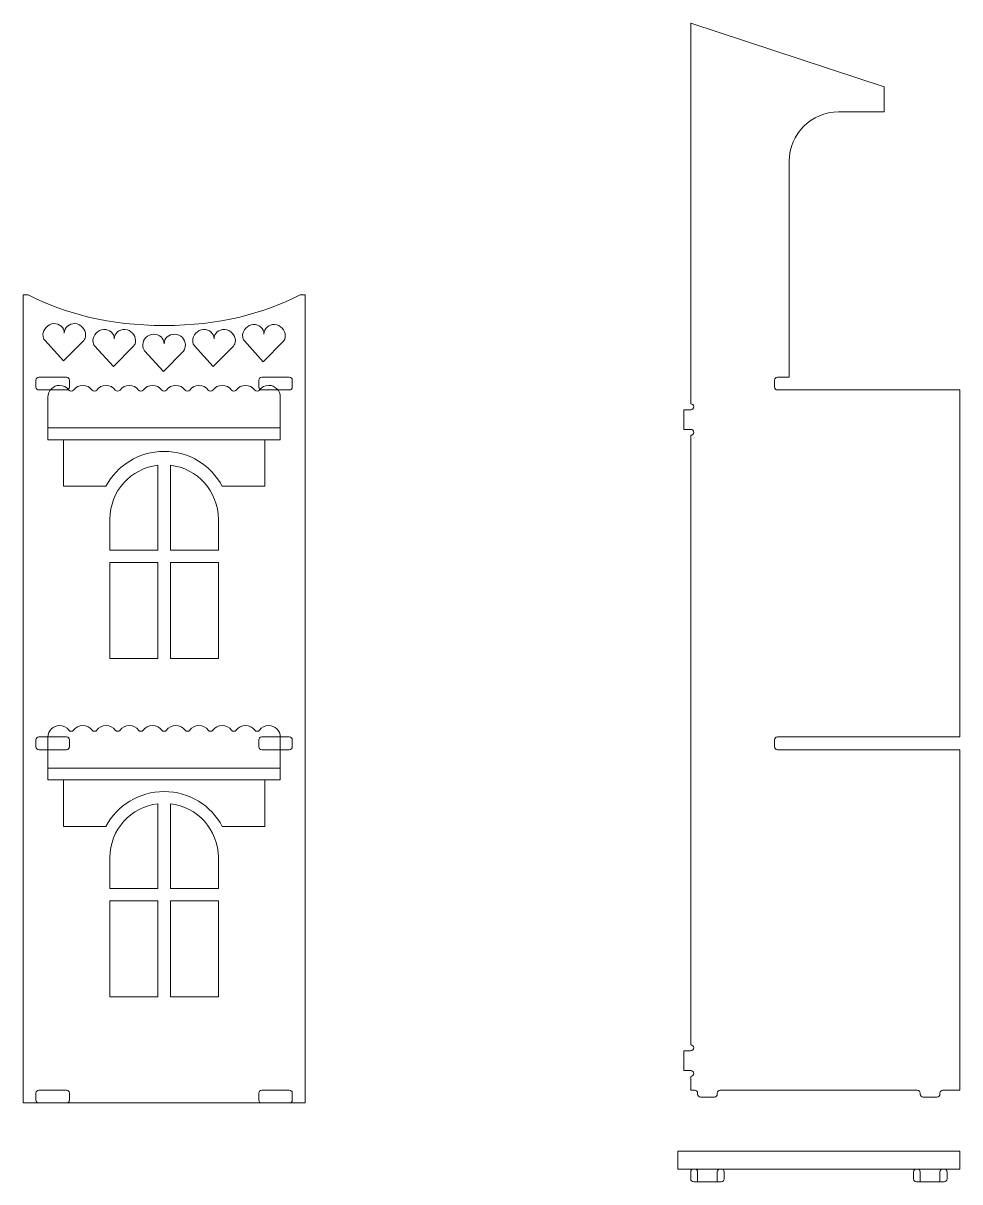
# Model space of a CAD drawing. Header units: millimetres. Extents: x -1744 to 2824, y -3870 to 2862.
# Drawn here: x -139 to 812, y -294 to 882 of the extents above; entities that cross this region are included whole.
import ezdxf

# ---------------------------------------------------------------- set-up
doc = ezdxf.new("R2010")
doc.units = ezdxf.units.MM
doc.header["$MEASUREMENT"] = 0
doc.layers.add('layer 1', color=7, linetype='Continuous')

msp = doc.modelspace()

# ---------------------------------------------------------------- linework, layer by layer
at = {"layer": 'layer 1', "color": 253, "lineweight": 20}
for points in [[(-113.51, 458.9023), (122.2044, 458.9023), (122.2044, 470.9023), (-113.51, 470.9023), (-113.51, 458.9023)], [(-113.51, 113.7597), (122.2044, 113.7597), (122.2044, 125.7597), (-113.51, 125.7597), (-113.51, 113.7597)]]:
    msp.add_lwpolyline(points, close=True, dxfattribs=at)
for points, knots in [([(538.5276, 881.6879), (538.5276, 881.6879), (734.8707, 816.9593), (734.8707, 816.9593), (734.8707, 816.9593), (734.8707, 816.9593), (734.8707, 791.6878), (734.8707, 791.6878), (734.8707, 791.6878), (734.8707, 791.6878), (688.5276, 791.6878), (688.5276, 791.6878), (688.5276, 791.6878), (660.9886, 791.6878), (638.5276, 769.2268), (638.5276, 741.6878), (638.5276, 741.6878), (638.5276, 741.6878), (638.5276, 522.4736), (638.5276, 522.4736), (638.5276, 522.4736), (638.5276, 522.4736), (626.5276, 522.4736), (626.5276, 522.4736), (626.5276, 522.4736), (624.8753, 522.4736), (623.5276, 521.1259), (623.5276, 519.4736), (623.5276, 519.4736), (623.5276, 519.4736), (623.5276, 512.4736), (623.5276, 512.4736), (623.5276, 512.4736), (623.5276, 510.8213), (624.8753, 509.4736), (626.5276, 509.4736), (626.5276, 509.4736), (626.5276, 509.4736), (811.5276, 509.4736), (811.5276, 509.4736), (811.5276, 509.4736), (811.5276, 509.4736), (811.5276, 157.4736), (811.5276, 157.4736), (811.5276, 157.4736), (811.5276, 157.4736), (626.5276, 157.4736), (626.5276, 157.4736), (626.5276, 157.4736), (624.8753, 157.4736), (623.5276, 156.1259), (623.5276, 154.4736), (623.5276, 154.4736), (623.5276, 154.4736), (623.5276, 147.4736), (623.5276, 147.4736), (623.5276, 147.4736), (623.5276, 145.8213), (624.8753, 144.4736), (626.5276, 144.4736), (626.5276, 144.4736), (626.5276, 144.4736), (811.5276, 144.4736), (811.5276, 144.4736), (811.5276, 144.4736), (811.5276, 144.4736), (811.5276, -201.0265), (811.5276, -201.0265), (811.5276, -201.0265), (811.5276, -201.0265), (794.3479, -201.0265), (794.3479, -201.0265), (794.3479, -201.0265), (792.6958, -201.0265), (791.3479, -202.3744), (791.3479, -204.0265), (791.3479, -204.0265), (791.3479, -204.0265), (791.3479, -205.0265), (791.3479, -205.0265), (791.3479, -205.0265), (791.3479, -206.6787), (790.0001, -208.0265), (788.3479, -208.0265), (788.3479, -208.0265), (788.3479, -208.0265), (774.3479, -208.0265), (774.3479, -208.0265), (774.3479, -208.0265), (772.6957, -208.0265), (771.3479, -206.6788), (771.3479, -205.0265), (771.3479, -205.0265), (771.3479, -205.0265), (771.3479, -204.0265), (771.3479, -204.0265), (771.3479, -204.0265), (771.3479, -202.3742), (770.0001, -201.0265), (768.3479, -201.0265), (768.3479, -201.0265), (768.3479, -201.0265), (568.5277, -201.0265), (568.5277, -201.0265), (568.5277, -201.0265), (566.8757, -201.0265), (565.5277, -202.3744), (565.5277, -204.0265), (565.5277, -204.0265), (565.5277, -204.0265), (565.5277, -205.0265), (565.5277, -205.0265), (565.5277, -205.0265), (565.5277, -206.6786), (564.1797, -208.0265), (562.5277, -208.0265), (562.5277, -208.0265), (562.5277, -208.0265), (548.5277, -208.0265), (548.5277, -208.0265), (548.5277, -208.0265), (546.8757, -208.0265), (545.5277, -206.6787), (545.5277, -205.0265), (545.5277, -205.0265), (545.5277, -205.0265), (545.5277, -204.0265), (545.5277, -204.0265), (545.5277, -204.0265), (545.5277, -202.3743), (544.1796, -201.0265), (542.5277, -201.0265), (542.5277, -201.0265), (542.5277, -201.0265), (538.5276, -201.0265), (538.5276, -201.0265), (538.5276, -201.0265), (538.5276, -201.0265), (538.5276, -187.0265), (538.5276, -187.0265), (538.5276, -187.0265), (540.1845, -187.0265), (541.5276, -185.6834), (541.5276, -184.0265), (541.5276, -184.0265), (541.5276, -182.3696), (540.1845, -181.0265), (538.5276, -181.0265), (538.5276, -181.0265), (538.5276, -181.0265), (531.5276, -181.0265), (531.5276, -181.0265), (531.5276, -181.0265), (531.5276, -181.0265), (531.5276, -161.0265), (531.5276, -161.0265), (531.5276, -161.0265), (531.5276, -161.0265), (538.5276, -161.0265), (538.5276, -161.0265), (538.5276, -161.0265), (540.1845, -161.0265), (541.5276, -159.6834), (541.5276, -158.0265), (541.5276, -158.0265), (541.5276, -156.3696), (540.1845, -155.0265), (538.5276, -155.0265), (538.5276, -155.0265), (538.5276, -155.0265), (538.5276, 463.4735), (538.5276, 463.4735), (538.5276, 463.4735), (540.1845, 463.4735), (541.5276, 464.8166), (541.5276, 466.4735), (541.5276, 466.4735), (541.5276, 468.1304), (540.1845, 469.4735), (538.5276, 469.4735), (538.5276, 469.4735), (538.5276, 469.4735), (531.5276, 469.4735), (531.5276, 469.4735), (531.5276, 469.4735), (531.5276, 469.4735), (531.5276, 489.4735), (531.5276, 489.4735), (531.5276, 489.4735), (531.5276, 489.4735), (538.5276, 489.4735), (538.5276, 489.4735), (538.5276, 489.4735), (540.1845, 489.4735), (541.5276, 490.8166), (541.5276, 492.4735), (541.5276, 492.4735), (541.5276, 494.1304), (540.1845, 495.4735), (538.5276, 495.4735), (538.5276, 495.4735), (538.5276, 495.4735), (538.5276, 881.6879), (538.5276, 881.6879)], [0, 0, 0, 0, 0.019230769, 0.019230769, 0.019230769, 0.019230769, 0.038461538, 0.038461538, 0.038461538, 0.038461538, 0.057692308, 0.057692308, 0.057692308, 0.057692308, 0.076923077, 0.076923077, 0.076923077, 0.076923077, 0.096153846, 0.096153846, 0.096153846, 0.096153846, 0.115384615, 0.115384615, 0.115384615, 0.115384615, 0.134615385, 0.134615385, 0.134615385, 0.134615385, 0.153846154, 0.153846154, 0.153846154, 0.153846154, 0.173076923, 0.173076923, 0.173076923, 0.173076923, 0.192307692, 0.192307692, 0.192307692, 0.192307692, 0.211538462, 0.211538462, 0.211538462, 0.211538462, 0.230769231, 0.230769231, 0.230769231, 0.230769231, 0.25, 0.25, 0.25, 0.25, 0.269230769, 0.269230769, 0.269230769, 0.269230769, 0.288461538, 0.288461538, 0.288461538, 0.288461538, 0.307692308, 0.307692308, 0.307692308, 0.307692308, 0.326923077, 0.326923077, 0.326923077, 0.326923077, 0.346153846, 0.346153846, 0.346153846, 0.346153846, 0.365384615, 0.365384615, 0.365384615, 0.365384615, 0.384615385, 0.384615385, 0.384615385, 0.384615385, 0.403846154, 0.403846154, 0.403846154, 0.403846154, 0.423076923, 0.423076923, 0.423076923, 0.423076923, 0.442307692, 0.442307692, 0.442307692, 0.442307692, 0.461538462, 0.461538462, 0.461538462, 0.461538462, 0.480769231, 0.480769231, 0.480769231, 0.480769231, 0.5, 0.5, 0.5, 0.5, 0.519230769, 0.519230769, 0.519230769, 0.519230769, 0.538461538, 0.538461538, 0.538461538, 0.538461538, 0.557692308, 0.557692308, 0.557692308, 0.557692308, 0.576923077, 0.576923077, 0.576923077, 0.576923077, 0.596153846, 0.596153846, 0.596153846, 0.596153846, 0.615384615, 0.615384615, 0.615384615, 0.615384615, 0.634615385, 0.634615385, 0.634615385, 0.634615385, 0.653846154, 0.653846154, 0.653846154, 0.653846154, 0.673076923, 0.673076923, 0.673076923, 0.673076923, 0.692307692, 0.692307692, 0.692307692, 0.692307692, 0.711538462, 0.711538462, 0.711538462, 0.711538462, 0.730769231, 0.730769231, 0.730769231, 0.730769231, 0.75, 0.75, 0.75, 0.75, 0.769230769, 0.769230769, 0.769230769, 0.769230769, 0.788461538, 0.788461538, 0.788461538, 0.788461538, 0.807692308, 0.807692308, 0.807692308, 0.807692308, 0.826923077, 0.826923077, 0.826923077, 0.826923077, 0.846153846, 0.846153846, 0.846153846, 0.846153846, 0.865384615, 0.865384615, 0.865384615, 0.865384615, 0.884615385, 0.884615385, 0.884615385, 0.884615385, 0.903846154, 0.903846154, 0.903846154, 0.903846154, 0.923076923, 0.923076923, 0.923076923, 0.923076923, 0.942307692, 0.942307692, 0.942307692, 0.942307692, 0.961538462, 0.961538462, 0.961538462, 0.961538462, 1, 1, 1, 1]), ([(-138.6528, 605.9736), (-138.6528, 605.9736), (-133.6528, 605.9736), (-133.6528, 605.9736), (-133.6528, 605.9736), (-94.4234, 586.643), (-52.214, 574.8984), (4.3471, 574.8984), (4.3471, 574.8984), (60.9082, 574.8984), (103.1177, 586.643), (142.3471, 605.9736), (142.3471, 605.9736), (142.3471, 605.9736), (147.3471, 605.9736), (147.3471, 605.9736), (147.3471, 605.9736), (147.3471, 605.9736), (147.3472, -214.0265), (147.3472, -214.0265), (147.3472, -214.0265), (147.3472, -214.0265), (-138.6528, -214.0265), (-138.6528, -214.0265), (-138.6528, -214.0265), (-138.6528, -214.0265), (-138.6528, 605.9736), (-138.6528, 605.9736)], [0, 0, 0, 0, 0.125, 0.125, 0.125, 0.125, 0.25, 0.25, 0.25, 0.25, 0.375, 0.375, 0.375, 0.375, 0.5, 0.5, 0.5, 0.5, 0.625, 0.625, 0.625, 0.625, 0.75, 0.75, 0.75, 0.75, 1, 1, 1, 1]), ([(-107.7462, 576.7869), (-101.7743, 576.7869), (-96.9329, 573.0269), (-96.9329, 567.055), (-96.9329, 567.055), (-96.9329, 573.0269), (-92.0917, 576.7869), (-86.1197, 576.7869), (-86.1197, 576.7869), (-80.1477, 576.7869), (-75.3064, 570.0998), (-75.3064, 565.9736), (-75.3064, 565.9736), (-75.3064, 561.8474), (-76.0131, 561.5777), (-77.2185, 559.8335), (-77.2185, 559.8335), (-77.2185, 559.8335), (-97.6959, 538.9861), (-97.6959, 538.9861), (-97.6959, 538.9861), (-97.6959, 538.9861), (-116.8068, 560.0708), (-116.8068, 560.0708), (-116.8068, 560.0708), (-117.9149, 561.7681), (-118.5594, 561.8986), (-118.5594, 565.9736), (-118.5594, 565.9736), (-118.5594, 570.0486), (-113.7181, 576.7869), (-107.7462, 576.7869)], [0, 0, 0, 0, 0.111111111, 0.111111111, 0.111111111, 0.111111111, 0.222222222, 0.222222222, 0.222222222, 0.222222222, 0.333333333, 0.333333333, 0.333333333, 0.333333333, 0.444444444, 0.444444444, 0.444444444, 0.444444444, 0.555555556, 0.555555556, 0.555555556, 0.555555556, 0.666666667, 0.666666667, 0.666666667, 0.666666667, 0.777777778, 0.777777778, 0.777777778, 0.777777778, 1, 1, 1, 1]), ([(-57.1062, 570.9736), (-51.1343, 570.9736), (-46.2929, 567.2136), (-46.2929, 561.2417), (-46.2929, 561.2417), (-46.2929, 567.2136), (-41.4517, 570.9736), (-35.4797, 570.9736), (-35.4797, 570.9736), (-29.5077, 570.9736), (-24.6664, 564.2865), (-24.6664, 560.1603), (-24.6664, 560.1603), (-24.6664, 556.0341), (-25.3731, 555.7644), (-26.5785, 554.0202), (-26.5785, 554.0202), (-26.5785, 554.0202), (-47.0559, 533.1728), (-47.0559, 533.1728), (-47.0559, 533.1728), (-47.0559, 533.1728), (-66.1668, 554.2575), (-66.1668, 554.2575), (-66.1668, 554.2575), (-67.2749, 555.9548), (-67.9194, 556.0853), (-67.9194, 560.1603), (-67.9194, 560.1603), (-67.9194, 564.2353), (-63.0781, 570.9736), (-57.1062, 570.9736)], [0, 0, 0, 0, 0.111111111, 0.111111111, 0.111111111, 0.111111111, 0.222222222, 0.222222222, 0.222222222, 0.222222222, 0.333333333, 0.333333333, 0.333333333, 0.333333333, 0.444444444, 0.444444444, 0.444444444, 0.444444444, 0.555555556, 0.555555556, 0.555555556, 0.555555556, 0.666666667, 0.666666667, 0.666666667, 0.666666667, 0.777777778, 0.777777778, 0.777777778, 0.777777778, 1, 1, 1, 1]), ([(-6.4661, 565.9736), (-0.4941, 565.9736), (4.3472, 562.2136), (4.3472, 556.2417), (4.3472, 556.2417), (4.3472, 562.2136), (9.1884, 565.9736), (15.1604, 565.9736), (15.1604, 565.9736), (21.1324, 565.9736), (25.9737, 561.1322), (25.9737, 555.1603), (25.9737, 555.1603), (25.9737, 552.8797), (25.267, 550.7644), (24.0616, 549.0202), (24.0616, 549.0202), (24.0616, 549.0202), (3.5842, 528.1728), (3.5842, 528.1728), (3.5842, 528.1728), (3.5842, 528.1728), (-15.5267, 549.2575), (-15.5267, 549.2575), (-15.5267, 549.2575), (-16.6348, 550.9548), (-17.2793, 552.9821), (-17.2793, 555.1603), (-17.2793, 555.1603), (-17.2793, 561.1322), (-12.438, 565.9736), (-6.4661, 565.9736)], [0, 0, 0, 0, 0.111111111, 0.111111111, 0.111111111, 0.111111111, 0.222222222, 0.222222222, 0.222222222, 0.222222222, 0.333333333, 0.333333333, 0.333333333, 0.333333333, 0.444444444, 0.444444444, 0.444444444, 0.444444444, 0.555555556, 0.555555556, 0.555555556, 0.555555556, 0.666666667, 0.666666667, 0.666666667, 0.666666667, 0.777777778, 0.777777778, 0.777777778, 0.777777778, 1, 1, 1, 1]), ([(44.174, 570.9736), (50.1459, 570.9736), (54.9873, 567.2136), (54.9873, 561.2417), (54.9873, 561.2417), (54.9873, 567.2136), (59.8285, 570.9736), (65.8005, 570.9736), (65.8005, 570.9736), (71.7725, 570.9736), (76.6138, 564.2865), (76.6138, 560.1603), (76.6138, 560.1603), (76.6138, 556.0341), (75.9071, 555.7644), (74.7017, 554.0202), (74.7017, 554.0202), (74.7017, 554.0202), (54.2243, 533.1728), (54.2243, 533.1728), (54.2243, 533.1728), (54.2243, 533.1728), (35.1134, 554.2575), (35.1134, 554.2575), (35.1134, 554.2575), (34.0053, 555.9548), (33.3608, 556.0853), (33.3608, 560.1603), (33.3608, 560.1603), (33.3608, 564.2353), (38.2021, 570.9736), (44.174, 570.9736)], [0, 0, 0, 0, 0.111111111, 0.111111111, 0.111111111, 0.111111111, 0.222222222, 0.222222222, 0.222222222, 0.222222222, 0.333333333, 0.333333333, 0.333333333, 0.333333333, 0.444444444, 0.444444444, 0.444444444, 0.444444444, 0.555555556, 0.555555556, 0.555555556, 0.555555556, 0.666666667, 0.666666667, 0.666666667, 0.666666667, 0.777777778, 0.777777778, 0.777777778, 0.777777778, 1, 1, 1, 1]), ([(94.814, 575.9736), (100.7859, 575.9736), (105.6273, 572.2136), (105.6273, 566.2417), (105.6273, 566.2417), (105.6273, 572.2136), (110.4685, 575.9736), (116.4405, 575.9736), (116.4405, 575.9736), (122.4125, 575.9736), (127.2538, 569.2865), (127.2538, 565.1603), (127.2538, 565.1603), (127.2538, 561.0341), (126.5471, 560.7644), (125.3417, 559.0202), (125.3417, 559.0202), (125.3417, 559.0202), (104.8643, 538.1728), (104.8643, 538.1728), (104.8643, 538.1728), (104.8643, 538.1728), (85.7534, 559.2575), (85.7534, 559.2575), (85.7534, 559.2575), (84.6453, 560.9548), (84.0008, 561.0853), (84.0008, 565.1603), (84.0008, 565.1603), (84.0008, 569.2353), (88.8421, 575.9736), (94.814, 575.9736)], [0, 0, 0, 0, 0.111111111, 0.111111111, 0.111111111, 0.111111111, 0.222222222, 0.222222222, 0.222222222, 0.222222222, 0.333333333, 0.333333333, 0.333333333, 0.333333333, 0.444444444, 0.444444444, 0.444444444, 0.444444444, 0.555555556, 0.555555556, 0.555555556, 0.555555556, 0.666666667, 0.666666667, 0.666666667, 0.666666667, 0.777777778, 0.777777778, 0.777777778, 0.777777778, 1, 1, 1, 1]), ([(122.2044, 502.3307), (122.2044, 502.3307), (122.2044, 470.9023), (122.2044, 470.9023), (122.2044, 470.9023), (122.2044, 470.9023), (-113.51, 470.9023), (-113.51, 470.9023), (-113.51, 470.9023), (-113.51, 470.9023), (-113.51, 502.3307), (-113.51, 502.3307), (-113.51, 502.3307), (-113.51, 508.8397), (-108.2333, 514.1162), (-101.7243, 514.1162), (-101.7243, 514.1162), (-97.8884, 514.1162), (-94.4806, 512.2838), (-92.3285, 509.4466), (-92.3285, 509.4466), (-91.7425, 508.6741), (-90.9081, 508.2595), (-89.9385, 508.2595), (-89.9385, 508.2595), (-88.9688, 508.2595), (-88.1345, 508.6741), (-87.5485, 509.4466), (-87.5485, 509.4466), (-85.3965, 512.2838), (-81.9887, 514.1162), (-78.153, 514.1162), (-78.153, 514.1162), (-74.3171, 514.1162), (-70.9093, 512.2838), (-68.7571, 509.4466), (-68.7571, 509.4466), (-68.1711, 508.6741), (-67.3368, 508.2595), (-66.3671, 508.2595), (-66.3671, 508.2595), (-65.3974, 508.2595), (-64.5633, 508.6741), (-63.9773, 509.4466), (-63.9773, 509.4466), (-61.825, 512.2838), (-58.4172, 514.1162), (-54.5814, 514.1162), (-54.5814, 514.1162), (-50.7455, 514.1162), (-47.3377, 512.2839), (-45.1857, 509.4467), (-45.1857, 509.4467), (-44.5997, 508.6742), (-43.7652, 508.2595), (-42.7957, 508.2595), (-42.7957, 508.2595), (-41.8259, 508.2595), (-40.9917, 508.6741), (-40.4057, 509.4466), (-40.4057, 509.4466), (-38.2535, 512.2838), (-34.8457, 514.1162), (-31.01, 514.1162), (-31.01, 514.1162), (-27.1743, 514.1162), (-23.7665, 512.2838), (-21.6142, 509.4466), (-21.6142, 509.4466), (-21.0282, 508.6741), (-20.194, 508.2595), (-19.2242, 508.2595), (-19.2242, 508.2595), (-18.2547, 508.2595), (-17.4202, 508.6741), (-16.8343, 509.4466), (-16.8343, 509.4466), (-14.682, 512.2838), (-11.2742, 514.1162), (-7.4385, 514.1162), (-7.4385, 514.1162), (-3.6028, 514.1162), (-0.195, 512.2838), (1.9572, 509.4466), (1.9572, 509.4466), (2.5432, 508.6741), (3.3775, 508.2595), (4.347, 508.2595), (4.347, 508.2595), (5.3168, 508.2595), (6.151, 508.6741), (6.7372, 509.4466), (6.7372, 509.4466), (8.8893, 512.2838), (12.2971, 514.1162), (16.1329, 514.1162), (16.1329, 514.1162), (19.9688, 514.1162), (23.3766, 512.2838), (25.5286, 509.4466), (25.5286, 509.4466), (26.1146, 508.6741), (26.9491, 508.2595), (27.9186, 508.2595), (27.9186, 508.2595), (28.8884, 508.2595), (29.7226, 508.6741), (30.3086, 509.4466), (30.3086, 509.4466), (32.4608, 512.2838), (35.8686, 514.1162), (39.7043, 514.1162), (39.7043, 514.1162), (43.54, 514.1162), (46.9478, 512.2838), (49.1001, 509.4466), (49.1001, 509.4466), (49.6861, 508.6741), (50.5203, 508.2595), (51.4901, 508.2595), (51.4901, 508.2595), (52.4598, 508.2595), (53.2941, 508.6741), (53.88, 509.4466), (53.88, 509.4466), (56.0323, 512.2838), (59.4401, 514.1162), (63.2758, 514.1162), (63.2758, 514.1162), (67.1116, 514.1162), (70.5194, 512.2839), (72.6715, 509.4467), (72.6715, 509.4467), (73.2575, 508.6742), (74.0918, 508.2595), (75.0615, 508.2595), (75.0615, 508.2595), (76.0311, 508.2597), (76.8653, 508.6741), (77.4515, 509.4466), (77.4515, 509.4466), (79.6035, 512.2838), (83.0113, 514.1162), (86.8474, 514.1162), (86.8474, 514.1162), (90.6831, 514.1162), (94.0909, 512.2838), (96.2429, 509.4466), (96.2429, 509.4466), (96.8291, 508.6741), (97.6633, 508.2595), (98.6329, 508.2595), (98.6329, 508.2595), (99.6026, 508.2595), (100.4369, 508.6741), (101.0229, 509.4466), (101.0229, 509.4466), (103.1751, 512.2838), (106.5829, 514.1162), (110.4186, 514.1162), (110.4186, 514.1162), (116.9277, 514.1162), (122.2044, 508.8397), (122.2044, 502.3307)], [0, 0, 0, 0, 0.023809524, 0.023809524, 0.023809524, 0.023809524, 0.047619048, 0.047619048, 0.047619048, 0.047619048, 0.071428571, 0.071428571, 0.071428571, 0.071428571, 0.095238095, 0.095238095, 0.095238095, 0.095238095, 0.119047619, 0.119047619, 0.119047619, 0.119047619, 0.142857143, 0.142857143, 0.142857143, 0.142857143, 0.166666667, 0.166666667, 0.166666667, 0.166666667, 0.19047619, 0.19047619, 0.19047619, 0.19047619, 0.214285714, 0.214285714, 0.214285714, 0.214285714, 0.238095238, 0.238095238, 0.238095238, 0.238095238, 0.261904762, 0.261904762, 0.261904762, 0.261904762, 0.285714286, 0.285714286, 0.285714286, 0.285714286, 0.30952381, 0.30952381, 0.30952381, 0.30952381, 0.333333333, 0.333333333, 0.333333333, 0.333333333, 0.357142857, 0.357142857, 0.357142857, 0.357142857, 0.380952381, 0.380952381, 0.380952381, 0.380952381, 0.404761905, 0.404761905, 0.404761905, 0.404761905, 0.428571429, 0.428571429, 0.428571429, 0.428571429, 0.452380952, 0.452380952, 0.452380952, 0.452380952, 0.476190476, 0.476190476, 0.476190476, 0.476190476, 0.5, 0.5, 0.5, 0.5, 0.523809524, 0.523809524, 0.523809524, 0.523809524, 0.547619048, 0.547619048, 0.547619048, 0.547619048, 0.571428571, 0.571428571, 0.571428571, 0.571428571, 0.595238095, 0.595238095, 0.595238095, 0.595238095, 0.619047619, 0.619047619, 0.619047619, 0.619047619, 0.642857143, 0.642857143, 0.642857143, 0.642857143, 0.666666667, 0.666666667, 0.666666667, 0.666666667, 0.69047619, 0.69047619, 0.69047619, 0.69047619, 0.714285714, 0.714285714, 0.714285714, 0.714285714, 0.738095238, 0.738095238, 0.738095238, 0.738095238, 0.761904762, 0.761904762, 0.761904762, 0.761904762, 0.785714286, 0.785714286, 0.785714286, 0.785714286, 0.80952381, 0.80952381, 0.80952381, 0.80952381, 0.833333333, 0.833333333, 0.833333333, 0.833333333, 0.857142857, 0.857142857, 0.857142857, 0.857142857, 0.880952381, 0.880952381, 0.880952381, 0.880952381, 0.904761905, 0.904761905, 0.904761905, 0.904761905, 0.928571429, 0.928571429, 0.928571429, 0.928571429, 0.952380952, 0.952380952, 0.952380952, 0.952380952, 1, 1, 1, 1]), ([(-97.7957, 458.9023), (-97.7957, 458.9023), (106.4901, 458.9023), (106.4901, 458.9023), (106.4901, 458.9023), (106.4901, 458.9023), (106.4901, 411.7595), (106.4901, 411.7595), (106.4901, 411.7595), (106.4901, 411.7595), (63.3553, 411.7595), (63.3553, 411.7595), (63.3553, 411.7595), (52.1056, 432.8334), (29.9008, 447.1795), (4.3472, 447.1795), (4.3472, 447.1795), (-21.2064, 447.1795), (-43.4112, 432.8334), (-54.6609, 411.7595), (-54.6609, 411.7595), (-54.6609, 411.7595), (-97.7957, 411.7595), (-97.7957, 411.7595), (-97.7957, 411.7595), (-97.7957, 411.7595), (-97.7957, 458.9023), (-97.7957, 458.9023)], [0, 0, 0, 0, 0.125, 0.125, 0.125, 0.125, 0.25, 0.25, 0.25, 0.25, 0.375, 0.375, 0.375, 0.375, 0.5, 0.5, 0.5, 0.5, 0.625, 0.625, 0.625, 0.625, 0.75, 0.75, 0.75, 0.75, 1, 1, 1, 1]), ([(-50.6528, 347.0451), (-50.6528, 347.0451), (-1.9387, 347.0451), (-1.9387, 347.0451), (-1.9387, 347.0451), (-1.9387, 347.0451), (-1.9387, 433.114), (-1.9387, 433.114), (-1.9387, 433.114), (-29.3535, 429.9942), (-50.6528, 406.7233), (-50.6528, 378.4737), (-50.6528, 378.4737), (-50.6528, 378.4737), (-50.6528, 347.0451), (-50.6528, 347.0451)], [0, 0, 0, 0, 0.2, 0.2, 0.2, 0.2, 0.4, 0.4, 0.4, 0.4, 0.6, 0.6, 0.6, 0.6, 1, 1, 1, 1]), ([(10.6328, 347.0451), (10.6328, 347.0451), (59.3472, 347.0451), (59.3472, 347.0451), (59.3472, 347.0451), (59.3472, 347.0451), (59.3472, 378.4737), (59.3472, 378.4737), (59.3472, 378.4737), (59.3472, 406.7234), (38.0477, 429.9944), (10.6328, 433.114), (10.6328, 433.114), (10.6328, 433.114), (10.6328, 347.0451), (10.6328, 347.0451)], [0, 0, 0, 0, 0.2, 0.2, 0.2, 0.2, 0.4, 0.4, 0.4, 0.4, 0.6, 0.6, 0.6, 0.6, 1, 1, 1, 1]), ([(-1.9387, 334.4737), (-1.9387, 334.4737), (-50.6528, 334.4737), (-50.6528, 334.4737), (-50.6528, 334.4737), (-50.6528, 334.4737), (-50.6528, 237.0451), (-50.6528, 237.0451), (-50.6528, 237.0451), (-50.6528, 237.0451), (-1.9387, 237.0451), (-1.9387, 237.0451), (-1.9387, 237.0451), (-1.9387, 237.0451), (-1.9387, 334.4737), (-1.9387, 334.4737)], [0, 0, 0, 0, 0.2, 0.2, 0.2, 0.2, 0.4, 0.4, 0.4, 0.4, 0.6, 0.6, 0.6, 0.6, 1, 1, 1, 1]), ([(59.3472, 334.4737), (59.3472, 334.4737), (10.6328, 334.4737), (10.6328, 334.4737), (10.6328, 334.4737), (10.6328, 334.4737), (10.6328, 237.0451), (10.6328, 237.0451), (10.6328, 237.0451), (10.6328, 237.0451), (59.3472, 237.0451), (59.3472, 237.0451), (59.3472, 237.0451), (59.3472, 237.0451), (59.3472, 334.4737), (59.3472, 334.4737)], [0, 0, 0, 0, 0.2, 0.2, 0.2, 0.2, 0.4, 0.4, 0.4, 0.4, 0.6, 0.6, 0.6, 0.6, 1, 1, 1, 1]), ([(122.2044, 157.1881), (122.2044, 157.1881), (122.2044, 125.7597), (122.2044, 125.7597), (122.2044, 125.7597), (122.2044, 125.7597), (-113.51, 125.7597), (-113.51, 125.7597), (-113.51, 125.7597), (-113.51, 125.7597), (-113.51, 157.1881), (-113.51, 157.1881), (-113.51, 157.1881), (-113.51, 163.6971), (-108.2333, 168.9736), (-101.7243, 168.9736), (-101.7243, 168.9736), (-97.8884, 168.9736), (-94.4806, 167.1412), (-92.3285, 164.304), (-92.3285, 164.304), (-91.7425, 163.5315), (-90.9081, 163.1169), (-89.9385, 163.1169), (-89.9385, 163.1169), (-88.9688, 163.1169), (-88.1345, 163.5315), (-87.5485, 164.304), (-87.5485, 164.304), (-85.3965, 167.1412), (-81.9887, 168.9736), (-78.153, 168.9736), (-78.153, 168.9736), (-74.3171, 168.9736), (-70.9093, 167.1412), (-68.7571, 164.304), (-68.7571, 164.304), (-68.1711, 163.5315), (-67.3368, 163.1169), (-66.3671, 163.1169), (-66.3671, 163.1169), (-65.3974, 163.1169), (-64.5633, 163.5315), (-63.9773, 164.304), (-63.9773, 164.304), (-61.825, 167.1412), (-58.4172, 168.9736), (-54.5814, 168.9736), (-54.5814, 168.9736), (-50.7455, 168.9736), (-47.3377, 167.1413), (-45.1857, 164.3041), (-45.1857, 164.3041), (-44.5997, 163.5316), (-43.7652, 163.1169), (-42.7957, 163.1169), (-42.7957, 163.1169), (-41.8259, 163.1169), (-40.9917, 163.5315), (-40.4057, 164.304), (-40.4057, 164.304), (-38.2535, 167.1412), (-34.8457, 168.9736), (-31.01, 168.9736), (-31.01, 168.9736), (-27.1743, 168.9736), (-23.7665, 167.1412), (-21.6142, 164.304), (-21.6142, 164.304), (-21.0282, 163.5315), (-20.194, 163.1169), (-19.2242, 163.1169), (-19.2242, 163.1169), (-18.2547, 163.1169), (-17.4202, 163.5315), (-16.8343, 164.304), (-16.8343, 164.304), (-14.682, 167.1412), (-11.2742, 168.9736), (-7.4385, 168.9736), (-7.4385, 168.9736), (-3.6028, 168.9736), (-0.195, 167.1412), (1.9572, 164.304), (1.9572, 164.304), (2.5432, 163.5315), (3.3775, 163.1169), (4.347, 163.1169), (4.347, 163.1169), (5.3168, 163.1169), (6.151, 163.5315), (6.7372, 164.304), (6.7372, 164.304), (8.8893, 167.1412), (12.2971, 168.9736), (16.1329, 168.9736), (16.1329, 168.9736), (19.9688, 168.9736), (23.3766, 167.1412), (25.5286, 164.304), (25.5286, 164.304), (26.1146, 163.5315), (26.9491, 163.1169), (27.9186, 163.1169), (27.9186, 163.1169), (28.8884, 163.1169), (29.7226, 163.5315), (30.3086, 164.304), (30.3086, 164.304), (32.4608, 167.1412), (35.8686, 168.9736), (39.7043, 168.9736), (39.7043, 168.9736), (43.54, 168.9736), (46.9478, 167.1412), (49.1001, 164.304), (49.1001, 164.304), (49.6861, 163.5315), (50.5203, 163.1169), (51.4901, 163.1169), (51.4901, 163.1169), (52.4598, 163.1169), (53.2941, 163.5315), (53.88, 164.304), (53.88, 164.304), (56.0323, 167.1412), (59.4401, 168.9736), (63.2758, 168.9736), (63.2758, 168.9736), (67.1116, 168.9736), (70.5194, 167.1413), (72.6715, 164.3041), (72.6715, 164.3041), (73.2575, 163.5316), (74.0918, 163.1169), (75.0615, 163.1169), (75.0615, 163.1169), (76.0311, 163.1171), (76.8653, 163.5315), (77.4515, 164.304), (77.4515, 164.304), (79.6035, 167.1412), (83.0113, 168.9736), (86.8474, 168.9736), (86.8474, 168.9736), (90.6831, 168.9736), (94.0909, 167.1412), (96.2429, 164.304), (96.2429, 164.304), (96.8291, 163.5315), (97.6633, 163.1169), (98.6329, 163.1169), (98.6329, 163.1169), (99.6026, 163.1169), (100.4369, 163.5315), (101.0229, 164.304), (101.0229, 164.304), (103.1751, 167.1412), (106.5829, 168.9736), (110.4186, 168.9736), (110.4186, 168.9736), (116.9277, 168.9736), (122.2044, 163.6971), (122.2044, 157.1881)], [0, 0, 0, 0, 0.023809524, 0.023809524, 0.023809524, 0.023809524, 0.047619048, 0.047619048, 0.047619048, 0.047619048, 0.071428571, 0.071428571, 0.071428571, 0.071428571, 0.095238095, 0.095238095, 0.095238095, 0.095238095, 0.119047619, 0.119047619, 0.119047619, 0.119047619, 0.142857143, 0.142857143, 0.142857143, 0.142857143, 0.166666667, 0.166666667, 0.166666667, 0.166666667, 0.19047619, 0.19047619, 0.19047619, 0.19047619, 0.214285714, 0.214285714, 0.214285714, 0.214285714, 0.238095238, 0.238095238, 0.238095238, 0.238095238, 0.261904762, 0.261904762, 0.261904762, 0.261904762, 0.285714286, 0.285714286, 0.285714286, 0.285714286, 0.30952381, 0.30952381, 0.30952381, 0.30952381, 0.333333333, 0.333333333, 0.333333333, 0.333333333, 0.357142857, 0.357142857, 0.357142857, 0.357142857, 0.380952381, 0.380952381, 0.380952381, 0.380952381, 0.404761905, 0.404761905, 0.404761905, 0.404761905, 0.428571429, 0.428571429, 0.428571429, 0.428571429, 0.452380952, 0.452380952, 0.452380952, 0.452380952, 0.476190476, 0.476190476, 0.476190476, 0.476190476, 0.5, 0.5, 0.5, 0.5, 0.523809524, 0.523809524, 0.523809524, 0.523809524, 0.547619048, 0.547619048, 0.547619048, 0.547619048, 0.571428571, 0.571428571, 0.571428571, 0.571428571, 0.595238095, 0.595238095, 0.595238095, 0.595238095, 0.619047619, 0.619047619, 0.619047619, 0.619047619, 0.642857143, 0.642857143, 0.642857143, 0.642857143, 0.666666667, 0.666666667, 0.666666667, 0.666666667, 0.69047619, 0.69047619, 0.69047619, 0.69047619, 0.714285714, 0.714285714, 0.714285714, 0.714285714, 0.738095238, 0.738095238, 0.738095238, 0.738095238, 0.761904762, 0.761904762, 0.761904762, 0.761904762, 0.785714286, 0.785714286, 0.785714286, 0.785714286, 0.80952381, 0.80952381, 0.80952381, 0.80952381, 0.833333333, 0.833333333, 0.833333333, 0.833333333, 0.857142857, 0.857142857, 0.857142857, 0.857142857, 0.880952381, 0.880952381, 0.880952381, 0.880952381, 0.904761905, 0.904761905, 0.904761905, 0.904761905, 0.928571429, 0.928571429, 0.928571429, 0.928571429, 0.952380952, 0.952380952, 0.952380952, 0.952380952, 1, 1, 1, 1]), ([(-97.7957, 113.7597), (-97.7957, 113.7597), (106.4901, 113.7597), (106.4901, 113.7597), (106.4901, 113.7597), (106.4901, 113.7597), (106.4901, 66.6169), (106.4901, 66.6169), (106.4901, 66.6169), (106.4901, 66.6169), (63.3553, 66.6169), (63.3553, 66.6169), (63.3553, 66.6169), (52.1056, 87.6908), (29.9008, 102.0369), (4.3472, 102.0369), (4.3472, 102.0369), (-21.2064, 102.0369), (-43.4112, 87.6908), (-54.6609, 66.6169), (-54.6609, 66.6169), (-54.6609, 66.6169), (-97.7957, 66.6169), (-97.7957, 66.6169), (-97.7957, 66.6169), (-97.7957, 66.6169), (-97.7957, 113.7597), (-97.7957, 113.7597)], [0, 0, 0, 0, 0.125, 0.125, 0.125, 0.125, 0.25, 0.25, 0.25, 0.25, 0.375, 0.375, 0.375, 0.375, 0.5, 0.5, 0.5, 0.5, 0.625, 0.625, 0.625, 0.625, 0.75, 0.75, 0.75, 0.75, 1, 1, 1, 1]), ([(-50.6528, 3.6164), (-50.6528, 3.6164), (-1.9387, 3.6164), (-1.9387, 3.6164), (-1.9387, 3.6164), (-1.9387, 3.6164), (-1.9387, 89.6853), (-1.9387, 89.6853), (-1.9387, 89.6853), (-29.3535, 86.5655), (-50.6528, 63.2945), (-50.6528, 35.045), (-50.6528, 35.045), (-50.6528, 35.045), (-50.6528, 3.6164), (-50.6528, 3.6164)], [0, 0, 0, 0, 0.2, 0.2, 0.2, 0.2, 0.4, 0.4, 0.4, 0.4, 0.6, 0.6, 0.6, 0.6, 1, 1, 1, 1]), ([(10.6328, 3.6164), (10.6328, 3.6164), (59.3472, 3.6164), (59.3472, 3.6164), (59.3472, 3.6164), (59.3472, 3.6164), (59.3472, 35.045), (59.3472, 35.045), (59.3472, 35.045), (59.3472, 63.2947), (38.0477, 86.5657), (10.6328, 89.6853), (10.6328, 89.6853), (10.6328, 89.6853), (10.6328, 3.6164), (10.6328, 3.6164)], [0, 0, 0, 0, 0.2, 0.2, 0.2, 0.2, 0.4, 0.4, 0.4, 0.4, 0.6, 0.6, 0.6, 0.6, 1, 1, 1, 1]), ([(-1.9387, -8.955), (-1.9387, -8.955), (-50.6528, -8.955), (-50.6528, -8.955), (-50.6528, -8.955), (-50.6528, -8.955), (-50.6528, -106.3836), (-50.6528, -106.3836), (-50.6528, -106.3836), (-50.6528, -106.3836), (-1.9387, -106.3836), (-1.9387, -106.3836), (-1.9387, -106.3836), (-1.9387, -106.3836), (-1.9387, -8.955), (-1.9387, -8.955)], [0, 0, 0, 0, 0.2, 0.2, 0.2, 0.2, 0.4, 0.4, 0.4, 0.4, 0.6, 0.6, 0.6, 0.6, 1, 1, 1, 1]), ([(59.3472, -8.955), (59.3472, -8.955), (10.6328, -8.955), (10.6328, -8.955), (10.6328, -8.955), (10.6328, -8.955), (10.6328, -106.3836), (10.6328, -106.3836), (10.6328, -106.3836), (10.6328, -106.3836), (59.3472, -106.3836), (59.3472, -106.3836), (59.3472, -106.3836), (59.3472, -106.3836), (59.3472, -8.955), (59.3472, -8.955)], [0, 0, 0, 0, 0.2, 0.2, 0.2, 0.2, 0.4, 0.4, 0.4, 0.4, 0.6, 0.6, 0.6, 0.6, 1, 1, 1, 1])]:
    msp.add_open_spline(points, degree=3, knots=knots, dxfattribs=at)
at = {"layer": 'layer 1', "color": 2, "lineweight": 20}
for points in [[(-122.6528, 522.4736), (-122.6528, 522.4736), (-94.6528, 522.4736), (-94.6528, 522.4736), (-94.6528, 522.4736), (-93.0028, 522.4736), (-91.6528, 521.1236), (-91.6528, 519.4736), (-91.6528, 519.4736), (-91.6528, 519.4736), (-91.6528, 512.4736), (-91.6528, 512.4736), (-91.6528, 512.4736), (-91.6528, 510.8236), (-93.0028, 509.4736), (-94.6528, 509.4736), (-94.6528, 509.4736), (-94.6528, 509.4736), (-122.6528, 509.4736), (-122.6528, 509.4736), (-122.6528, 509.4736), (-124.3028, 509.4736), (-125.6528, 510.8236), (-125.6528, 512.4736), (-125.6528, 512.4736), (-125.6528, 512.4736), (-125.6528, 519.4736), (-125.6528, 519.4736), (-125.6528, 519.4736), (-125.6528, 521.1236), (-124.3028, 522.4736), (-122.6528, 522.4736)], [(103.3471, 522.4736), (103.3471, 522.4736), (131.3471, 522.4736), (131.3471, 522.4736), (131.3471, 522.4736), (132.9971, 522.4736), (134.3471, 521.1236), (134.3471, 519.4736), (134.3471, 519.4736), (134.3471, 519.4736), (134.3471, 512.4736), (134.3471, 512.4736), (134.3471, 512.4736), (134.3471, 510.8236), (132.9971, 509.4736), (131.3471, 509.4736), (131.3471, 509.4736), (131.3471, 509.4736), (103.3471, 509.4736), (103.3471, 509.4736), (103.3471, 509.4736), (101.6971, 509.4736), (100.3471, 510.8236), (100.3471, 512.4736), (100.3471, 512.4736), (100.3471, 512.4736), (100.3471, 519.4736), (100.3471, 519.4736), (100.3471, 519.4736), (100.3471, 521.1236), (101.6971, 522.4736), (103.3471, 522.4736)], [(-122.6528, 157.4736), (-122.6528, 157.4736), (-94.6528, 157.4736), (-94.6528, 157.4736), (-94.6528, 157.4736), (-93.0028, 157.4736), (-91.6528, 156.1236), (-91.6528, 154.4736), (-91.6528, 154.4736), (-91.6528, 154.4736), (-91.6528, 147.4736), (-91.6528, 147.4736), (-91.6528, 147.4736), (-91.6528, 145.8236), (-93.0028, 144.4736), (-94.6528, 144.4736), (-94.6528, 144.4736), (-94.6528, 144.4736), (-122.6528, 144.4736), (-122.6528, 144.4736), (-122.6528, 144.4736), (-124.3028, 144.4736), (-125.6528, 145.8236), (-125.6528, 147.4736), (-125.6528, 147.4736), (-125.6528, 147.4736), (-125.6528, 154.4736), (-125.6528, 154.4736), (-125.6528, 154.4736), (-125.6528, 156.1236), (-124.3028, 157.4736), (-122.6528, 157.4736)], [(103.3471, 157.4736), (103.3471, 157.4736), (131.3471, 157.4736), (131.3471, 157.4736), (131.3471, 157.4736), (132.9971, 157.4736), (134.3471, 156.1236), (134.3471, 154.4736), (134.3471, 154.4736), (134.3471, 154.4736), (134.3471, 147.4736), (134.3471, 147.4736), (134.3471, 147.4736), (134.3471, 145.8236), (132.9971, 144.4736), (131.3471, 144.4736), (131.3471, 144.4736), (131.3471, 144.4736), (103.3471, 144.4736), (103.3471, 144.4736), (103.3471, 144.4736), (101.6971, 144.4736), (100.3471, 145.8236), (100.3471, 147.4736), (100.3471, 147.4736), (100.3471, 147.4736), (100.3471, 154.4736), (100.3471, 154.4736), (100.3471, 154.4736), (100.3471, 156.1236), (101.6971, 157.4736), (103.3471, 157.4736)], [(-122.6528, -201.0264), (-122.6528, -201.0264), (-94.6528, -201.0264), (-94.6528, -201.0264), (-94.6528, -201.0264), (-93.0028, -201.0264), (-91.6528, -202.3764), (-91.6528, -204.0264), (-91.6528, -204.0264), (-91.6528, -204.0264), (-91.6528, -211.0264), (-91.6528, -211.0264), (-91.6528, -211.0264), (-91.6528, -212.6764), (-93.0028, -214.0264), (-94.6528, -214.0264), (-94.6528, -214.0264), (-94.6528, -214.0264), (-122.6528, -214.0264), (-122.6528, -214.0264), (-122.6528, -214.0264), (-124.3028, -214.0264), (-125.6528, -212.6764), (-125.6528, -211.0264), (-125.6528, -211.0264), (-125.6528, -211.0264), (-125.6528, -204.0264), (-125.6528, -204.0264), (-125.6528, -204.0264), (-125.6528, -202.3764), (-124.3028, -201.0264), (-122.6528, -201.0264)], [(103.3471, -201.0264), (103.3471, -201.0264), (131.3471, -201.0264), (131.3471, -201.0264), (131.3471, -201.0264), (132.9971, -201.0264), (134.3471, -202.3764), (134.3471, -204.0264), (134.3471, -204.0264), (134.3471, -204.0264), (134.3471, -211.0264), (134.3471, -211.0264), (134.3471, -211.0264), (134.3471, -212.6764), (132.9971, -214.0264), (131.3471, -214.0264), (131.3471, -214.0264), (131.3471, -214.0264), (103.3471, -214.0264), (103.3471, -214.0264), (103.3471, -214.0264), (101.6971, -214.0264), (100.3471, -212.6764), (100.3471, -211.0264), (100.3471, -211.0264), (100.3471, -211.0264), (100.3471, -204.0264), (100.3471, -204.0264), (100.3471, -204.0264), (100.3471, -202.3764), (101.6971, -201.0264), (103.3471, -201.0264)], [(541.5277, -281.0219), (541.5277, -281.0219), (569.5277, -281.0219), (569.5277, -281.0219), (569.5277, -281.0219), (571.1777, -281.0219), (572.5277, -282.3719), (572.5277, -284.0219), (572.5277, -284.0219), (572.5277, -284.0219), (572.5277, -291.0219), (572.5277, -291.0219), (572.5277, -291.0219), (572.5277, -292.6719), (571.1777, -294.0219), (569.5277, -294.0219), (569.5277, -294.0219), (569.5277, -294.0219), (541.5277, -294.0219), (541.5277, -294.0219), (541.5277, -294.0219), (539.8777, -294.0219), (538.5277, -292.6719), (538.5277, -291.0219), (538.5277, -291.0219), (538.5277, -291.0219), (538.5277, -284.0219), (538.5277, -284.0219), (538.5277, -284.0219), (538.5277, -282.3719), (539.8777, -281.0219), (541.5277, -281.0219)], [(767.5276, -281.0219), (767.5276, -281.0219), (795.5276, -281.0219), (795.5276, -281.0219), (795.5276, -281.0219), (797.1776, -281.0219), (798.5276, -282.3719), (798.5276, -284.0219), (798.5276, -284.0219), (798.5276, -284.0219), (798.5276, -291.0219), (798.5276, -291.0219), (798.5276, -291.0219), (798.5276, -292.6719), (797.1776, -294.0219), (795.5276, -294.0219), (795.5276, -294.0219), (795.5276, -294.0219), (767.5276, -294.0219), (767.5276, -294.0219), (767.5276, -294.0219), (765.8776, -294.0219), (764.5276, -292.6719), (764.5276, -291.0219), (764.5276, -291.0219), (764.5276, -291.0219), (764.5276, -284.0219), (764.5276, -284.0219), (764.5276, -284.0219), (764.5276, -282.3719), (765.8776, -281.0219), (767.5276, -281.0219)]]:
    msp.add_open_spline(points, degree=3, knots=[0, 0, 0, 0, 0.111111111, 0.111111111, 0.111111111, 0.111111111, 0.222222222, 0.222222222, 0.222222222, 0.222222222, 0.333333333, 0.333333333, 0.333333333, 0.333333333, 0.444444444, 0.444444444, 0.444444444, 0.444444444, 0.555555556, 0.555555556, 0.555555556, 0.555555556, 0.666666667, 0.666666667, 0.666666667, 0.666666667, 0.777777778, 0.777777778, 0.777777778, 0.777777778, 1, 1, 1, 1], dxfattribs=at)
at = {"layer": 'layer 1', "color": 250, "lineweight": 20}
msp.add_open_spline([(754.8895, -262.8274), (754.8895, -262.8274), (808.1658, -262.8274), (808.1658, -262.8274), (808.1658, -262.8274), (808.1658, -262.8274), (811.5276, -262.8274), (811.5276, -262.8274), (811.5276, -262.8274), (811.5276, -262.8274), (811.5276, -281.0219), (811.5276, -281.0219), (811.5276, -281.0219), (811.5276, -281.0219), (808.1658, -281.0219), (808.1658, -281.0219), (808.1658, -281.0219), (808.1658, -281.0219), (794.3479, -281.0219), (794.3479, -281.0219), (794.3479, -281.0219), (792.6956, -281.0219), (791.3479, -282.3696), (791.3479, -284.0219), (791.3479, -284.0219), (791.3479, -284.0219), (791.3479, -294.0219), (791.3479, -294.0219), (791.3479, -294.0219), (791.3479, -294.0219), (771.3479, -294.0219), (771.3479, -294.0219), (771.3479, -294.0219), (771.3479, -294.0219), (771.3479, -284.0219), (771.3479, -284.0219), (771.3479, -284.0219), (771.3479, -282.3696), (770.0002, -281.0219), (768.3479, -281.0219), (768.3479, -281.0219), (768.3479, -281.0219), (754.8895, -281.0219), (754.8895, -281.0219), (754.8895, -281.0219), (754.8895, -281.0219), (582.3456, -281.0219), (582.3456, -281.0219), (582.3456, -281.0219), (582.3456, -281.0219), (568.5277, -281.0219), (568.5277, -281.0219), (568.5277, -281.0219), (566.8754, -281.0219), (565.5277, -282.3696), (565.5277, -284.0219), (565.5277, -284.0219), (565.5277, -284.0219), (565.5277, -294.0219), (565.5277, -294.0219), (565.5277, -294.0219), (565.5277, -294.0219), (545.5277, -294.0219), (545.5277, -294.0219), (545.5277, -294.0219), (545.5277, -294.0219), (545.5277, -284.0219), (545.5277, -284.0219), (545.5277, -284.0219), (545.5277, -282.3696), (544.18, -281.0219), (542.5277, -281.0219), (542.5277, -281.0219), (542.5277, -281.0219), (529.0693, -281.0219), (529.0693, -281.0219), (529.0693, -281.0219), (529.0693, -281.0219), (525.5276, -281.0219), (525.5276, -281.0219), (525.5276, -281.0219), (525.5276, -281.0219), (525.5276, -262.8274), (525.5276, -262.8274), (525.5276, -262.8274), (525.5276, -262.8274), (529.0693, -262.8274), (529.0693, -262.8274), (529.0693, -262.8274), (529.0693, -262.8274), (582.3456, -262.8274), (582.3456, -262.8274), (582.3456, -262.8274), (582.3456, -262.8274), (754.8895, -262.8274), (754.8895, -262.8274)], degree=3, knots=[0, 0, 0, 0, 0.04, 0.04, 0.04, 0.04, 0.08, 0.08, 0.08, 0.08, 0.12, 0.12, 0.12, 0.12, 0.16, 0.16, 0.16, 0.16, 0.2, 0.2, 0.2, 0.2, 0.24, 0.24, 0.24, 0.24, 0.28, 0.28, 0.28, 0.28, 0.32, 0.32, 0.32, 0.32, 0.36, 0.36, 0.36, 0.36, 0.4, 0.4, 0.4, 0.4, 0.44, 0.44, 0.44, 0.44, 0.48, 0.48, 0.48, 0.48, 0.52, 0.52, 0.52, 0.52, 0.56, 0.56, 0.56, 0.56, 0.6, 0.6, 0.6, 0.6, 0.64, 0.64, 0.64, 0.64, 0.68, 0.68, 0.68, 0.68, 0.72, 0.72, 0.72, 0.72, 0.76, 0.76, 0.76, 0.76, 0.8, 0.8, 0.8, 0.8, 0.84, 0.84, 0.84, 0.84, 0.88, 0.88, 0.88, 0.88, 0.92, 0.92, 0.92, 0.92, 1, 1, 1, 1], dxfattribs=at)

doc.saveas('drawing.dxf')
